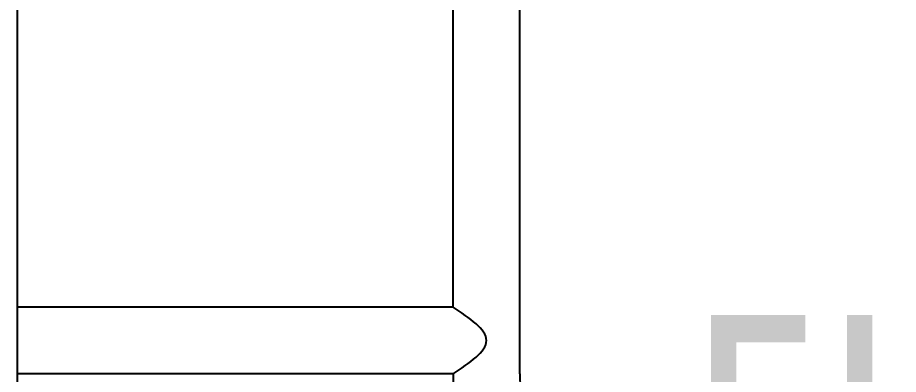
# Model space of a CAD drawing. Header units: millimetres. Extents: x -62354 to 129108, y -71259 to 35407.
# Drawn here: x -23735 to -23209, y 18770 to 18983 of the extents above; entities that cross this region are included whole.
import ezdxf

# ---------------------------------------------------------------- set-up
doc = ezdxf.new("R2010")
doc.units = ezdxf.units.MM
doc.header["$MEASUREMENT"] = 0
doc.layers.add('1st FL Layout xrf$0$CR-Machine', color=7, linetype='Continuous', transparency=0.5)
doc.styles.add('1st FL Layout xrf$0$PC_TEXTSTYLE', font='', dxfattribs={"width": 0.8})
doc.styles.get('1st FL Layout xrf$0$PC_TEXTSTYLE').set_extended_font_data('宋体')

# ---------------------------------------------------------------- blocks, each defined once
blk = doc.blocks.new('1st FL Layout xrf$0$skjfdhkjhwiueriy872342343243')
for p, q in [((2308.27, -350), (1873.77, -350)), ((2268.27, -390), (2013.77, -390)), ((2268.27, -390), (2268.27, -650)), ((2308.27, -390), (2308.27, -650)), ((3241.27, -650), (1869.27, -650))]:
    blk.add_line(p, q)
for radius in [390, 350]:
    blk.add_arc((2308.27, 0), radius, 270, 90)
blk.add_open_spline([(2308.27, -390), (2301.6, -380), (2288.27, -360), (2274.94, -380), (2268.27, -390)], degree=3)
blk = doc.blocks.new('1st FL Layout xrf')
at = {"layer": '1st FL Layout xrf$0$CR-Machine', "rotation": 270}
blk.add_blockref('1st FL Layout xrf$0$skjfdhkjhwiueriy872342343243', (-23084.86, 21078.49), dxfattribs=at)
at = {"layer": '1st FL Layout xrf$0$CR-Machine', "style": '1st FL Layout xrf$0$PC_TEXTSTYLE', "width": 0.8}
blk.add_text('FL-200', height=150, dxfattribs=at).set_placement((-23337.37, 18655.55))

msp = doc.modelspace()

# ---------------------------------------------------------------- block references
msp.add_blockref('1st FL Layout xrf', (0, 0))

doc.saveas('drawing.dxf')
